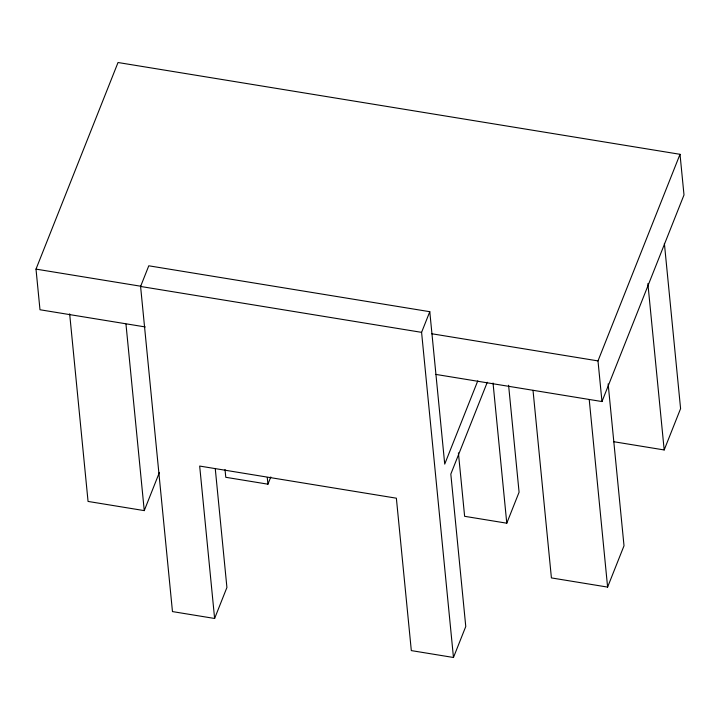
<?xml version="1.0" encoding="UTF-8"?>
<svg xmlns="http://www.w3.org/2000/svg" width="720" height="720" viewBox="0 0 720 720"><rect width="100%" height="100%" fill="white"/><g stroke="black" fill="none" stroke-linecap="round" stroke-linejoin="round"><path stroke-width="1.08" d="M145.287 326.952L39.987 309.753L36 269.118L118.026 62.514L680.013 154.305L684 194.949L601.974 401.553L435.708 374.391M215.244 468.45L226.917 587.484L214.614 618.471L172.467 611.586L140.589 286.461L148.788 265.797L429.786 311.697L444.726 464.103L477.774 380.862M69.66 313.857L88.056 501.435L144.252 510.615L159.426 472.392M225.018 469.512L225.783 477.297L267.93 484.182L270.801 476.955M214.614 618.471L199.674 466.065L396.369 498.195L411.318 650.601L453.465 657.486L421.587 332.352L429.786 311.697M487.278 382.266L450.819 474.093L465.768 626.499L453.465 657.486M458.406 452.898L464.625 516.312L506.781 523.197L519.084 492.201L508.59 385.227M601.974 401.553L597.996 360.909L680.013 154.305M533.016 390.348L551.412 577.917L607.608 587.097L624.015 545.778L608.139 383.886M613.494 441.675L664.182 449.955L680.589 408.627L664.38 243.387M36 269.118L141.3 286.317M431.721 333.747L597.996 360.909M140.589 286.461L421.587 332.352M647.874 283.59L664.182 449.955M589.221 399.528L607.608 587.097M493.038 383.031L506.781 523.197M267.273 477.504L267.93 484.182M125.973 324.153L144.252 510.615"/></g></svg>
